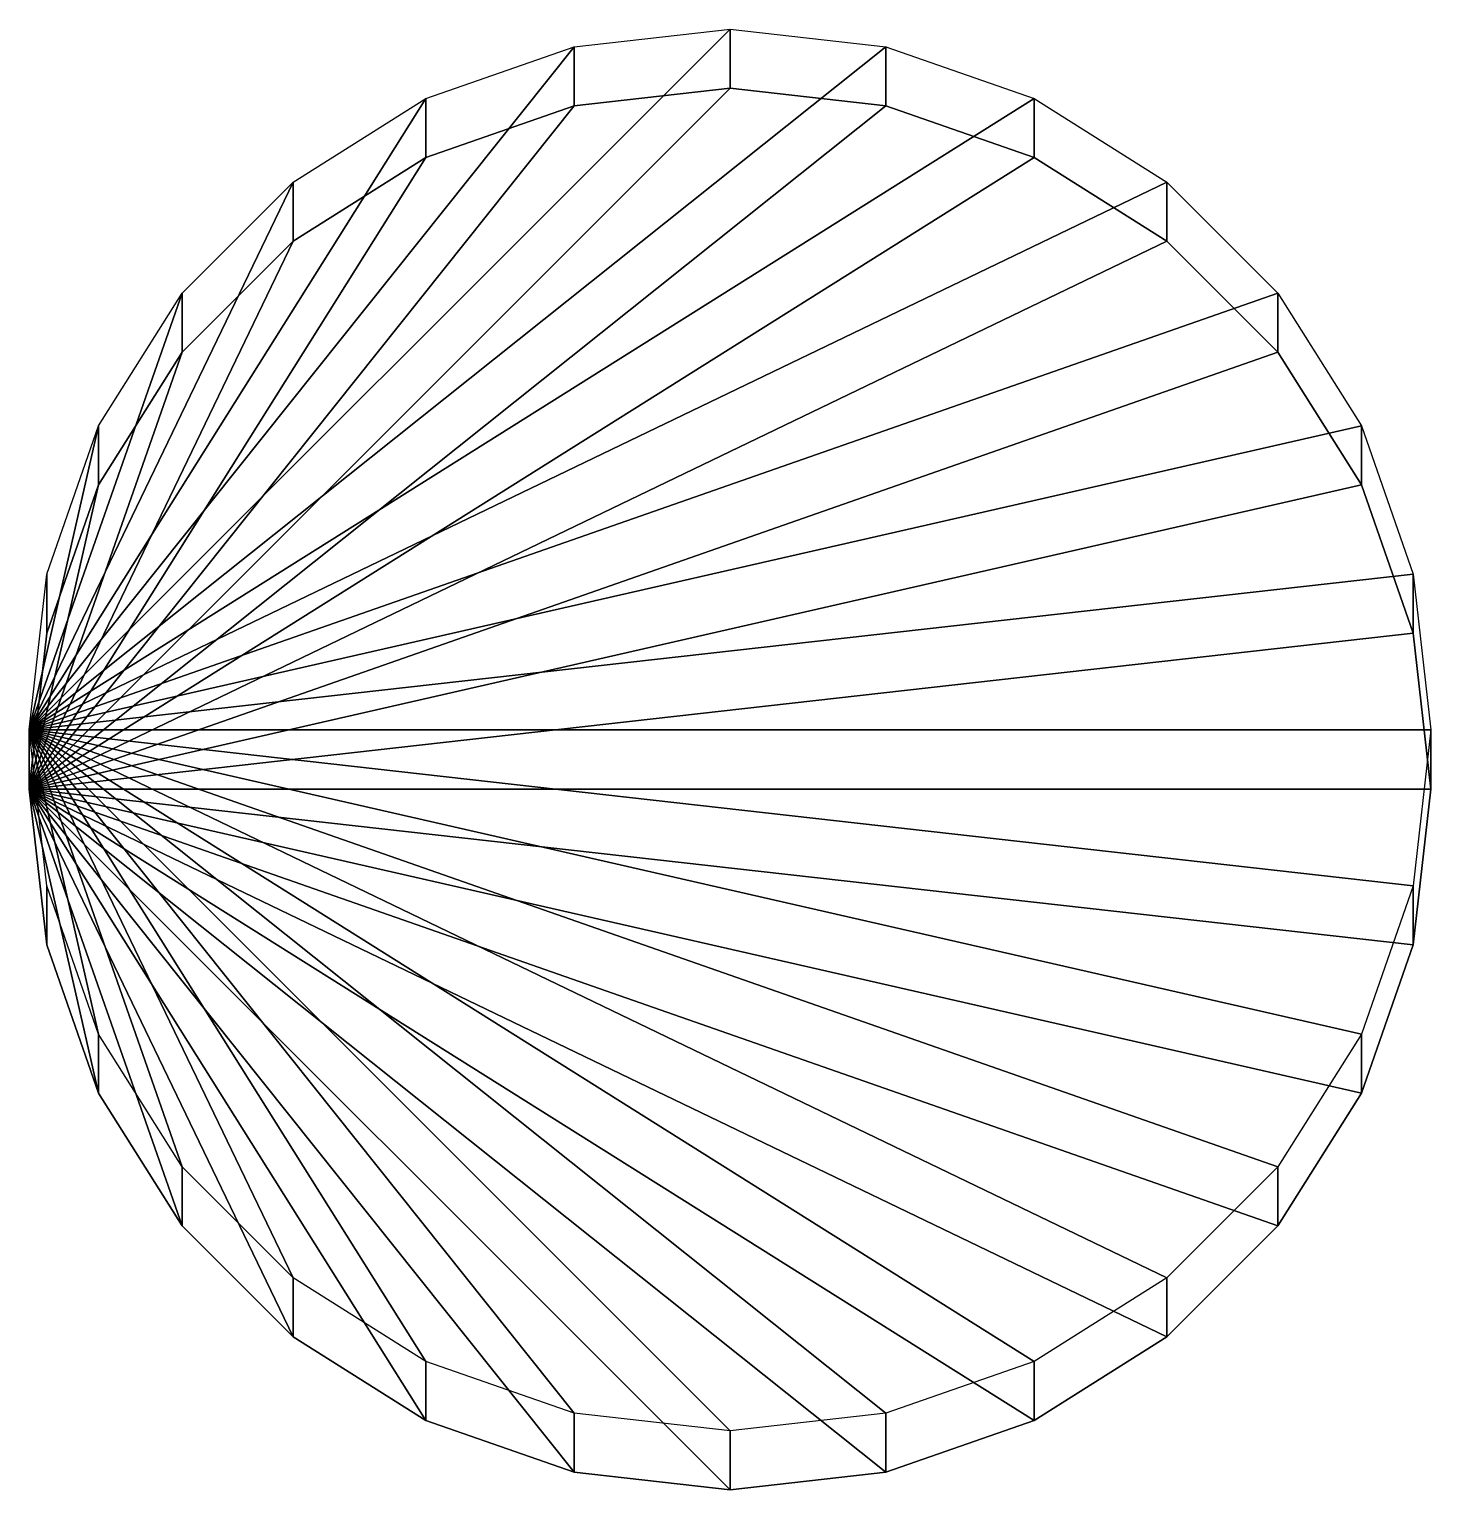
# Model space of a CAD drawing. Extents: x -5.8 to 5.8, y -6 to 6.
import ezdxf

# ---------------------------------------------------------------- set-up
doc = ezdxf.new("R2010")
doc.units = 0
doc.layers.get('0').update_dxf_attribs({"color": 15, "linetype": 'CONTINUOUS'})

msp = doc.modelspace()

# ---------------------------------------------------------------- linework, layer by layer
at = {"color": 0}
for points in [[(-5.7912, 0.24384, 0.133671), (-1.288663, 5.888339, 0.263993), (0, 6.033497, 0.267344)], [(-5.7912, 0.24384, 0.133671), (0, 6.033497, 0.267344), (1.288664, 5.888339, 0.263993)], [(-5.7912, 0.24384, 0.133671), (-2.512707, 5.460141, 0.254105), (-1.288663, 5.888339, 0.263993)], [(-5.7912, 0.24384, 0.133671), (1.288664, 5.888339, 0.263993), (2.512708, 5.460141, 0.254105)], [(-5.7912, -0.24384, 21.256311), (-1.288663, 5.400659, 21.386631), (0, 5.545817, 21.389984)], [(-5.7912, -0.24384, 21.256311), (0, 5.545817, 21.389984), (1.288664, 5.400659, 21.386631)], [(-5.7912, 0.24384, 0.133671), (-3.610754, 4.770377, 0.23818), (-2.512707, 5.460141, 0.254105)], [(-5.7912, 0.24384, 0.133671), (2.512708, 5.460141, 0.254105), (3.610754, 4.770377, 0.23818)], [(-5.7912, -0.24384, 21.256311), (-2.512707, 4.97246, 21.376747), (-1.288663, 5.400659, 21.386631)], [(-5.7912, -0.24384, 21.256311), (1.288664, 5.400659, 21.386631), (2.512708, 4.97246, 21.376747)], [(-5.7912, -0.24384, 21.256311), (-3.610754, 4.282697, 21.360821), (-2.512707, 4.97246, 21.376747)], [(-5.7912, -0.24384, 21.256311), (2.512708, 4.97246, 21.376747), (3.610754, 4.282697, 21.360821)], [(-5.7912, 0.24384, 0.133671), (-4.527742, 3.853632, 0.217014), (-3.610754, 4.770377, 0.23818)], [(-5.7912, 0.24384, 0.133671), (3.610754, 4.770377, 0.23818), (4.527742, 3.853632, 0.217014)], [(-4.527742, 3.853632, 0.217014), (-3.610754, 4.770377, 0.23818), (-3.610754, 4.282697, 21.360821), (-4.527742, 3.365952, 21.339653)], [(-5.7912, -0.24384, 21.256311), (-4.527742, 3.365952, 21.339653), (-3.610754, 4.282697, 21.360821)], [(-5.7912, -0.24384, 21.256311), (3.610754, 4.282697, 21.360821), (4.527742, 3.365952, 21.339653)], [(-5.7912, 0.24384, 0.133671), (-5.217691, 2.755878, 0.191669), (-4.527742, 3.853632, 0.217014)], [(-5.7912, 0.24384, 0.133671), (4.527742, 3.853632, 0.217014), (5.217691, 2.755878, 0.191669)], [(-5.217691, 2.755878, 0.191669), (-4.527742, 3.853632, 0.217014), (-4.527742, 3.365952, 21.339653), (-5.217691, 2.268198, 21.314308)], [(-5.7912, -0.24384, 21.256311), (-5.217691, 2.268198, 21.314308), (-4.527742, 3.365952, 21.339653)], [(-5.7912, -0.24384, 21.256311), (4.527742, 3.365952, 21.339653), (5.217691, 2.268198, 21.314308)], [(-5.7912, 0.24384, 0.133671), (-5.646003, 1.53216, 0.163415), (-5.217691, 2.755878, 0.191669)], [(-5.7912, 0.24384, 0.133671), (5.217691, 2.755878, 0.191669), (5.646003, 1.53216, 0.163415)], [(-5.646003, 1.53216, 0.163415), (-5.217691, 2.755878, 0.191669), (-5.217691, 2.268198, 21.314308), (-5.646003, 1.04448, 21.286057)], [(-5.7912, -0.24384, 21.256311), (-5.646003, 1.04448, 21.286057), (-5.217691, 2.268198, 21.314308)], [(-5.7912, -0.24384, 21.256311), (5.217691, 2.268198, 21.314308), (5.646003, 1.04448, 21.286057)], [(-5.7912, 0.24384, 0.133671), (-5.646003, 1.53216, 0.163415), (-5.646003, 1.04448, 21.286057), (-5.7912, -0.24384, 21.256311)], [(-5.7912, 0.24384, 0.133671), (5.646003, 1.53216, 0.163415), (5.7912, 0.24384, 0.133671)], [(5.646003, 1.53216, 0.163415), (5.7912, 0.24384, 0.133671), (5.7912, -0.24384, 21.256311), (5.646003, 1.04448, 21.286057)], [(-5.7912, -0.24384, 21.256311), (5.646003, 1.04448, 21.286057), (5.7912, -0.24384, 21.256311)], [(-5.646003, -1.04448, 0.103926), (-5.7912, 0.24384, 0.133671), (-5.7912, -0.24384, 21.256311), (-5.646003, -1.53216, 21.226566)], [(-5.7912, 0.24384, 0.133671), (5.7912, 0.24384, 0.133671), (5.646003, -1.04448, 0.103926)], [(-5.7912, 0.24384, 0.133671), (5.646003, -1.04448, 0.103926), (5.217691, -2.268198, 0.075674)], [(-5.7912, 0.24384, 0.133671), (5.217691, -2.268198, 0.075674), (4.527742, -3.365952, 0.050329)], [(-5.7912, 0.24384, 0.133671), (4.527742, -3.365952, 0.050329), (3.610754, -4.282697, 0.029163)], [(-5.7912, 0.24384, 0.133671), (3.610754, -4.282697, 0.029163), (2.512708, -4.972461, 0.013238)], [(-5.7912, 0.24384, 0.133671), (2.512708, -4.972461, 0.013238), (1.288664, -5.400659, 0.00335)], [(-5.7912, 0.24384, 0.133671), (1.288664, -5.400659, 0.00335), (0, -5.545817)], [(-5.7912, 0.24384, 0.133671), (0, -5.545817), (-1.288663, -5.400659, 0.00335)], [(-5.7912, 0.24384, 0.133671), (-1.288663, -5.400659, 0.00335), (-2.512707, -4.972461, 0.013238)], [(-5.7912, 0.24384, 0.133671), (-2.512707, -4.972461, 0.013238), (-3.610754, -4.282697, 0.029163)], [(-5.7912, 0.24384, 0.133671), (-3.610754, -4.282697, 0.029163), (-4.527742, -3.365952, 0.050329)], [(-5.7912, 0.24384, 0.133671), (-4.527742, -3.365952, 0.050329), (-5.217691, -2.268198, 0.075674)], [(-5.7912, 0.24384, 0.133671), (-5.217691, -2.268198, 0.075674), (-5.646003, -1.04448, 0.103926)], [(5.7912, 0.24384, 0.133671), (5.646003, -1.04448, 0.103926), (5.646003, -1.53216, 21.226566), (5.7912, -0.24384, 21.256311)], [(-5.7912, -0.24384, 21.256311), (5.7912, -0.24384, 21.256311), (5.646003, -1.53216, 21.226566)], [(-5.7912, -0.24384, 21.256311), (5.646003, -1.53216, 21.226566), (5.217691, -2.755878, 21.198315)], [(-5.7912, -0.24384, 21.256311), (5.217691, -2.755878, 21.198315), (4.527742, -3.853632, 21.17297)], [(-5.7912, -0.24384, 21.256311), (4.527742, -3.853632, 21.17297), (3.610754, -4.770376, 21.151802)], [(-5.7912, -0.24384, 21.256311), (3.610754, -4.770376, 21.151802), (2.512708, -5.460141, 21.135878)], [(-5.7912, -0.24384, 21.256311), (2.512708, -5.460141, 21.135878), (1.288664, -5.888339, 21.125992)], [(-5.7912, -0.24384, 21.256311), (1.288664, -5.888339, 21.125992), (0, -6.033497, 21.122639)], [(-5.7912, -0.24384, 21.256311), (0, -6.033497, 21.122639), (-1.288663, -5.888339, 21.125992)], [(-5.7912, -0.24384, 21.256311), (-1.288663, -5.888339, 21.125992), (-2.512707, -5.460141, 21.135878)], [(-5.7912, -0.24384, 21.256311), (-2.512707, -5.460141, 21.135878), (-3.610754, -4.770376, 21.151802)], [(-5.7912, -0.24384, 21.256311), (-3.610754, -4.770376, 21.151802), (-4.527742, -3.853632, 21.17297)], [(-5.7912, -0.24384, 21.256311), (-4.527742, -3.853632, 21.17297), (-5.217691, -2.755878, 21.198315)], [(-5.7912, -0.24384, 21.256311), (-5.217691, -2.755878, 21.198315), (-5.646003, -1.53216, 21.226566)], [(-5.217691, -2.268198, 0.075674), (-5.646003, -1.04448, 0.103926), (-5.646003, -1.53216, 21.226566), (-5.217691, -2.755878, 21.198315)], [(5.646003, -1.04448, 0.103926), (5.217691, -2.268198, 0.075674), (5.217691, -2.755878, 21.198315), (5.646003, -1.53216, 21.226566)], [(-4.527742, -3.365952, 0.050329), (-5.217691, -2.268198, 0.075674), (-5.217691, -2.755878, 21.198315), (-4.527742, -3.853632, 21.17297)], [(5.217691, -2.268198, 0.075674), (4.527742, -3.365952, 0.050329), (4.527742, -3.853632, 21.17297), (5.217691, -2.755878, 21.198315)], [(-3.610754, -4.282697, 0.029163), (-4.527742, -3.365952, 0.050329), (-4.527742, -3.853632, 21.17297), (-3.610754, -4.770376, 21.151802)], [(4.527742, -3.365952, 0.050329), (3.610754, -4.282697, 0.029163), (3.610754, -4.770376, 21.151802), (4.527742, -3.853632, 21.17297)], [(-2.512707, -4.972461, 0.013238), (-3.610754, -4.282697, 0.029163), (-3.610754, -4.770376, 21.151802), (-2.512707, -5.460141, 21.135878)], [(3.610754, -4.282697, 0.029163), (2.512708, -4.972461, 0.013238), (2.512708, -5.460141, 21.135878), (3.610754, -4.770376, 21.151802)], [(-1.288663, -5.400659, 0.00335), (-2.512707, -4.972461, 0.013238), (-2.512707, -5.460141, 21.135878), (-1.288663, -5.888339, 21.125992)], [(2.512708, -4.972461, 0.013238), (1.288664, -5.400659, 0.00335), (1.288664, -5.888339, 21.125992), (2.512708, -5.460141, 21.135878)], [(0, -5.545817), (-1.288663, -5.400659, 0.00335), (-1.288663, -5.888339, 21.125992), (0, -6.033497, 21.122639)], [(1.288664, -5.400659, 0.00335), (0, -5.545817), (0, -6.033497, 21.122639), (1.288664, -5.888339, 21.125992)]]:
    msp.add_3dface(points, dxfattribs=at)
at = {"color": 1}
for points in [[(-1.288663, 5.888339, 0.263993), (0, 6.033497, 0.267344), (0, 5.545817, 21.389984), (-1.288663, 5.400659, 21.386631)], [(0, 6.033497, 0.267344), (1.288664, 5.888339, 0.263993), (1.288664, 5.400659, 21.386631), (0, 5.545817, 21.389984)], [(-2.512707, 5.460141, 0.254105), (-1.288663, 5.888339, 0.263993), (-1.288663, 5.400659, 21.386631), (-2.512707, 4.97246, 21.376747)], [(-3.610754, 4.770377, 0.23818), (-2.512707, 5.460141, 0.254105), (-2.512707, 4.97246, 21.376747), (-3.610754, 4.282697, 21.360821)]]:
    msp.add_3dface(points, dxfattribs=at)
at = {"color": 2}
for points in [[(1.288664, 5.888339, 0.263993), (2.512708, 5.460141, 0.254105), (2.512708, 4.97246, 21.376747), (1.288664, 5.400659, 21.386631)], [(2.512708, 5.460141, 0.254105), (3.610754, 4.770377, 0.23818), (3.610754, 4.282697, 21.360821), (2.512708, 4.97246, 21.376747)], [(3.610754, 4.770377, 0.23818), (4.527742, 3.853632, 0.217014), (4.527742, 3.365952, 21.339653), (3.610754, 4.282697, 21.360821)], [(4.527742, 3.853632, 0.217014), (5.217691, 2.755878, 0.191669), (5.217691, 2.268198, 21.314308), (4.527742, 3.365952, 21.339653)], [(5.217691, 2.755878, 0.191669), (5.646003, 1.53216, 0.163415), (5.646003, 1.04448, 21.286057), (5.217691, 2.268198, 21.314308)]]:
    msp.add_3dface(points, dxfattribs=at)

doc.saveas('drawing.dxf')
